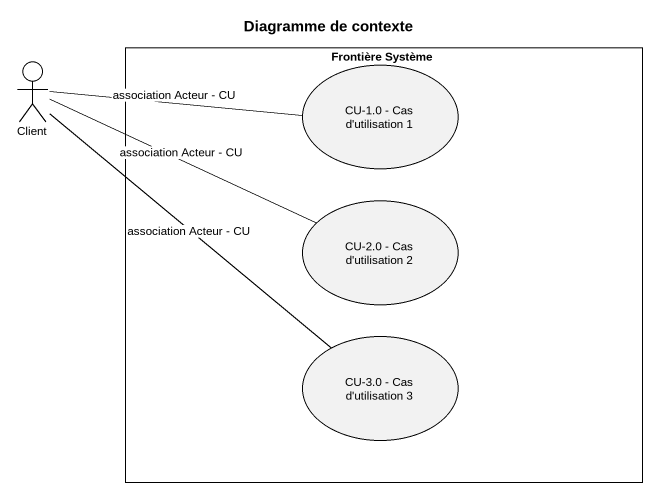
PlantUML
@startuml
title Diagramme de contexte
actor Client
rectangle "Frontière Système" as Frontière_Système {
  usecase "CU-1.0 - Cas d'utilisation 1" as CU_1_0_Cas_d_utilisation_1
  usecase "CU-2.0 - Cas d'utilisation 2" as CU_2_0_Cas_d_utilisation_2
  usecase "CU-3.0 - Cas d'utilisation 3" as CU_3_0_Cas_d_utilisation_3
}
Client -right- CU_1_0_Cas_d_utilisation_1 : association Acteur - CU
Client -right- CU_2_0_Cas_d_utilisation_2 : association Acteur - CU
Client -- CU_3_0_Cas_d_utilisation_3 : association Acteur - CU
@enduml
